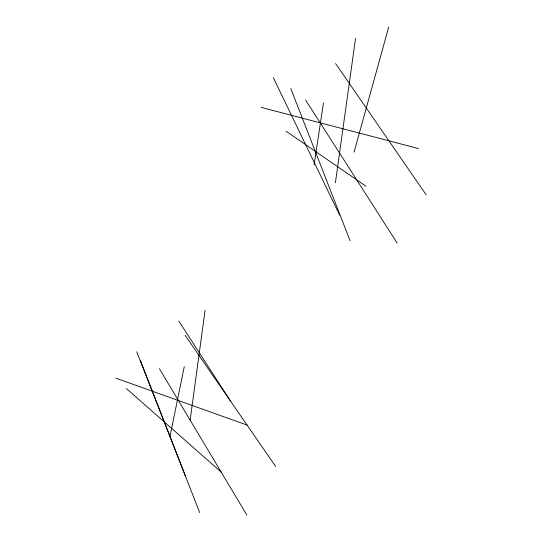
<?xml version="1.0" encoding="UTF-8"?>
<svg xmlns="http://www.w3.org/2000/svg" width="542" height="542" viewBox="0 0 542 542"><rect width="100%" height="100%" fill="white"/><g stroke="black" fill="none" stroke-linecap="round" stroke-linejoin="round"><path stroke-width="0.81" d="M190.14 420.158L205.1 310.214M335.396 182.79L355.538 38.448M314.069 164.917L323.445 103.021M169.985 436.412L184.266 366.622M354.062 152.126L388.695 27.1M261.163 107.391L418.444 148.549M115.886 378.174L247.091 425.084M286.122 131.218L365.884 186.17M126.435 388.567L221.136 472.028M335.579 63.522L426.114 194.734M185.134 335.288L275.668 466.506M178.731 320.932L230.404 400.897M305.553 99.945L397.198 243.134M159.395 368.709L246.759 514.9M273.283 77.587L339.638 215.127M136.713 351.792L185.378 475.923M290.783 88.515L350.078 240.77M140.344 360.281L199.632 512.536"/></g></svg>
